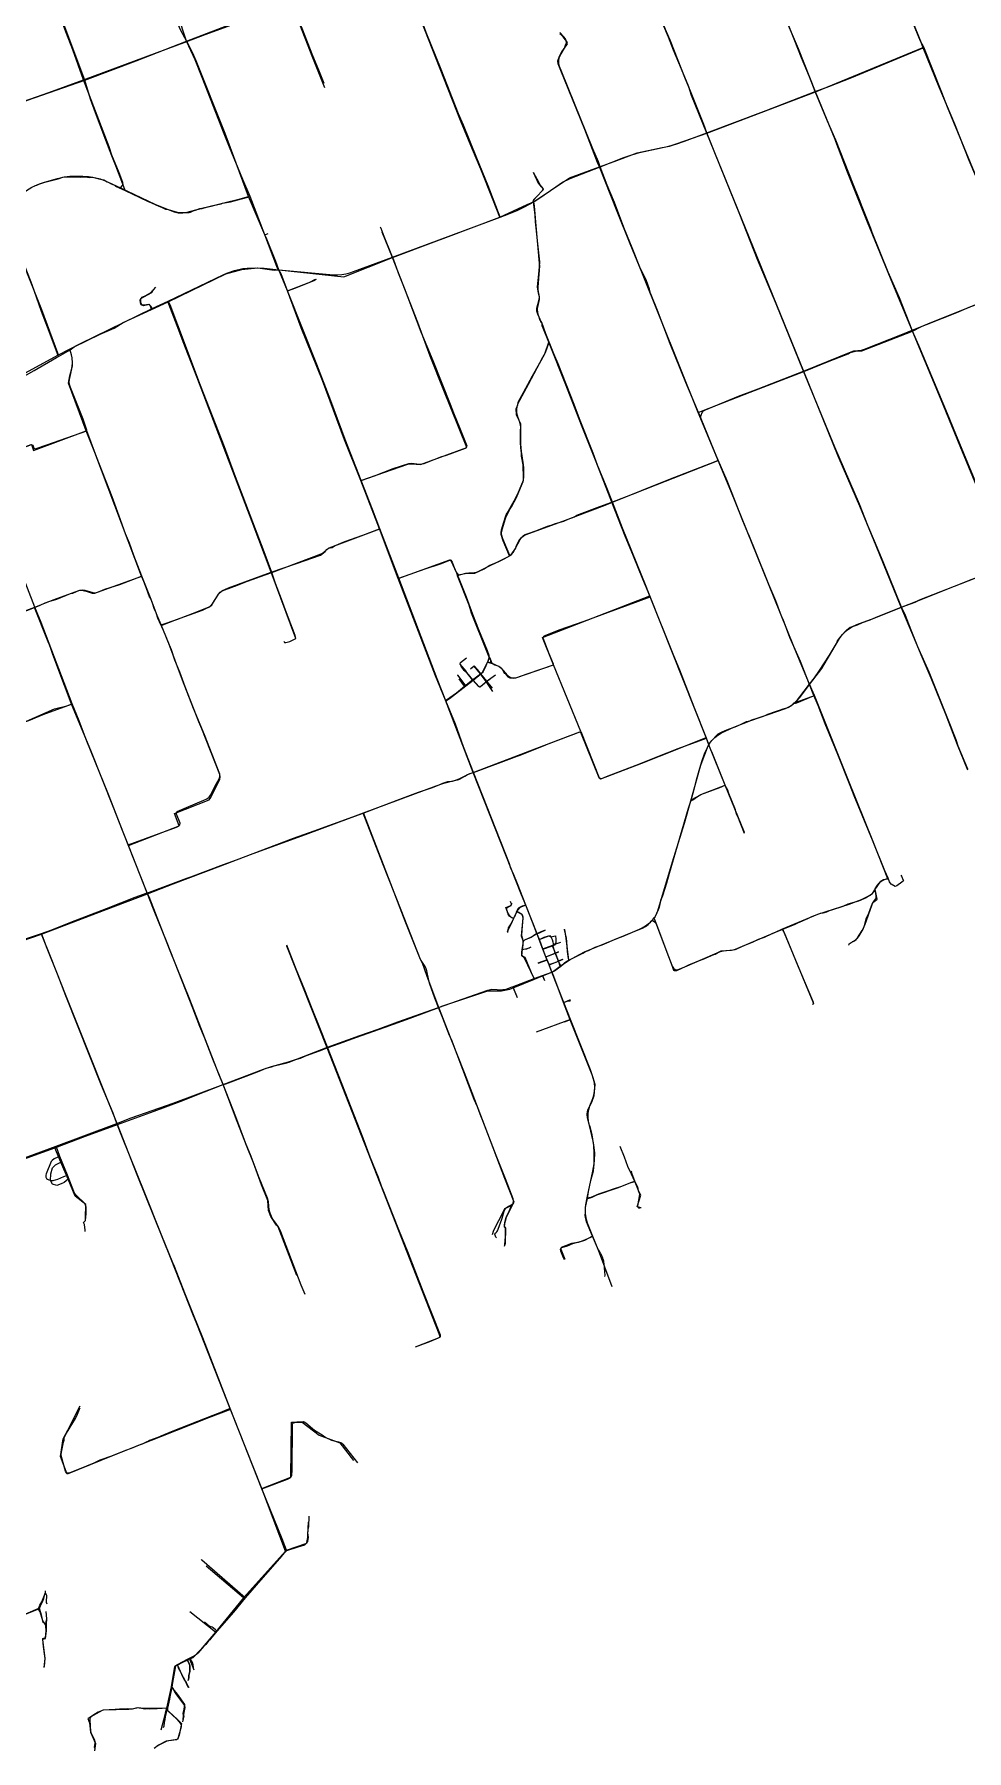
# Model space of a CAD drawing. Extents: x 705356 to 744726, y 4888607 to 4948520.
# Drawn here: x 720444 to 731577, y 4893206 to 4913692 of the extents above; entities that cross this region are included whole.
import ezdxf

# ---------------------------------------------------------------- set-up
doc = ezdxf.new("R2010")
doc.units = 0
doc.layers.add('Archive County', color=7, linetype='Continuous')
doc.layers.add('County Data', color=7, linetype='Continuous')

msp = doc.modelspace()

# ---------------------------------------------------------------- linework, layer by layer
at = {"layer": 'Archive County'}
for p, q in [((721045, 4913145), (720383, 4914915)), ((722261, 4913611), (723487, 4914079)), ((722343, 4898398), (722078, 4899071)), ((722343, 4898398), (722078, 4899071)), ((722273, 4894288), (722295, 4894300))]:
    msp.add_line(p, q, dxfattribs=at)
for points in [[(722261, 4913611), (722051, 4914255), (721839, 4914800), (721613, 4915394), (721214, 4916430)], [(731065, 4913539), (731026, 4913612), (730785, 4914208), (730346, 4915260), (730116, 4915823), (729901, 4916360), (729837, 4916517)], [(729774, 4913007), (729568, 4913517), (729285, 4914182), (729073, 4914716), (728913, 4915086), (728695, 4915594), (728534, 4916007)], [(726004, 4911511), (725914, 4911733), (725774, 4912082), (725676, 4912317), (725532, 4912664), (725237, 4913411), (724887, 4914306), (724822, 4914477), (724776, 4914575)], [(723911, 4913054), (723770, 4913410), (723613, 4913809), (723487, 4914079)], [(728473, 4912514), (728293, 4912963), (728258, 4913065), (728170, 4913277), (728077, 4913504), (728015, 4913657), (727895, 4913948), (727874, 4914001), (727865, 4914027)], [(721045, 4913145), (721661, 4913375), (722261, 4913611)], [(723021, 4911757), (722935, 4911960), (722776, 4912345), (722711, 4912504), (722548, 4912922), (722449, 4913176), (722366, 4913389), (722261, 4913610)], [(727193, 4912110), (727170, 4912162), (727017, 4912558), (726869, 4912920), (726730, 4913260), (726700, 4913338), (726696, 4913375), (726714, 4913430), (726744, 4913484), (726781, 4913537), (726808, 4913571), (726809, 4913581), (726801, 4913606), (726783, 4913632), (726757, 4913661), (726738, 4913682), (726720, 4913698)], [(729774, 4913007), (731065, 4913539)], [(732095, 4911012), (731348, 4912821), (731279, 4912996), (731065, 4913539)], [(719692, 4912636), (720364, 4912907), (721045, 4913145)], [(721529, 4911830), (721500, 4911905), (721416, 4912124), (721371, 4912242), (721299, 4912429), (721174, 4912757), (721115, 4912919), (721045, 4913145)], [(728473, 4912514), (729774, 4913007)], [(730930, 4910151), (730668, 4910781), (730393, 4911449), (730153, 4912045), (730014, 4912413), (730008, 4912436), (729774, 4913007)], [(727193, 4912110), (727366, 4912175), (727642, 4912278), (727943, 4912341), (728030, 4912357), (728473, 4912514)], [(729631, 4909667), (728473, 4912514)], [(726403, 4911691), (726836, 4911980), (727193, 4912110)], [(728371, 4909180), (727699, 4910855), (727560, 4911190), (727413, 4911559), (727327, 4911767), (727193, 4912110)], [(720442, 4911882), (720472, 4911892), (720507, 4911908), (720544, 4911919), (720571, 4911929), (720633, 4911945), (720727, 4911969), (720784, 4911987), (720835, 4911990), (720999, 4911989), (721049, 4911993), (721104, 4911984), (721140, 4911986), (721201, 4911973), (721215, 4911967), (721272, 4911955), (721314, 4911931), (721326, 4911928), (721355, 4911913), (721402, 4911891), (721413, 4911878), (721529, 4911830)], [(726403, 4911691), (726402, 4911698), (726408, 4911722), (726443, 4911755), (726514, 4911830), (726520, 4911841), (726520, 4911853), (726503, 4911866), (726480, 4911896), (726469, 4911904), (726405, 4912044)], [(721529, 4911830), (721796, 4911699), (721842, 4911682), (721929, 4911641), (721962, 4911631), (722009, 4911604), (722042, 4911600), (722113, 4911575), (722161, 4911561), (722190, 4911563), (722216, 4911561), (722291, 4911566), (722308, 4911568), (722341, 4911586), (722367, 4911592), (722422, 4911612), (722447, 4911612), (722498, 4911629), (722554, 4911640), (722598, 4911655), (722673, 4911668), (722690, 4911676), (722785, 4911694), (723021, 4911757)], [(723196, 4911298), (723021, 4911757)], [(720732, 4909846), (720600, 4910197), (720530, 4910385), (720416, 4910701), (720240, 4911162), (720135, 4911442), (720063, 4911631)], [(724721, 4911028), (725218, 4911217), (725359, 4911266), (726004, 4911511)], [(726004, 4911511), (726330, 4911660), (726403, 4911691)], [(726588, 4910017), (726522, 4910185), (726509, 4910214), (726507, 4910239), (726498, 4910254), (726488, 4910277), (726481, 4910288), (726474, 4910315), (726460, 4910342), (726445, 4910387), (726444, 4910423), (726472, 4910529), (726476, 4910558), (726470, 4910586), (726464, 4910602), (726459, 4910626), (726453, 4910677), (726474, 4910871), (726479, 4910975), (726463, 4911118), (726455, 4911192), (726450, 4911271), (726428, 4911456), (726423, 4911537), (726403, 4911691)], [(723196, 4911298), (723235, 4911313)], [(723362, 4910880), (723344, 4910909), (723295, 4911036), (723196, 4911298)], [(724721, 4911028), (724596, 4911331)], [(722040, 4910499), (722731, 4910832), (722922, 4910886), (723109, 4910905), (723114, 4910905), (723307, 4910878), (723362, 4910880)], [(723362, 4910880), (724140, 4910798), (724721, 4911028)], [(723468, 4910630), (723390, 4910833), (723362, 4910880)], [(724344, 4908367), (724903, 4908560), (724946, 4908565), (725055, 4908559), (725608, 4908759), (725326, 4909462), (725171, 4909852), (725022, 4910252), (724721, 4911028)], [(721843, 4910409), (721833, 4910437), (721820, 4910466), (721746, 4910451), (721719, 4910462), (721712, 4910487), (721709, 4910520), (721715, 4910538), (721846, 4910609), (721868, 4910643), (721896, 4910675)], [(723468, 4910630), (723787, 4910753), (723814, 4910769)], [(730930, 4910151), (731038, 4910204), (731141, 4910247), (731550, 4910412), (731802, 4910515), (732048, 4910616), (732233, 4910697)], [(721843, 4910409), (722040, 4910499)], [(723270, 4907272), (723047, 4907872), (722384, 4909604), (722223, 4910022), (722149, 4910211), (722050, 4910472), (722040, 4910499)], [(724344, 4908367), (724148, 4908851), (723883, 4909561), (723632, 4910189), (723468, 4910630)], [(720873, 4909928), (720919, 4909964), (721231, 4910114), (721398, 4910186), (721505, 4910252), (721843, 4910409)], [(729631, 4909667), (729936, 4909793), (730163, 4909879), (730187, 4909895), (730249, 4909909), (730326, 4909913), (730930, 4910151)], [(732085, 4907360), (731885, 4907847), (731679, 4908342), (731501, 4908776), (731300, 4909260), (731081, 4909788), (730930, 4910151)], [(720732, 4909846), (720873, 4909928)], [(721063, 4908958), (720852, 4909527), (720866, 4909615), (720892, 4909703), (720899, 4909767), (720897, 4909832), (720873, 4909928)], [(726116, 4907467), (726041, 4907647), (726017, 4907721), (726018, 4907748), (726023, 4907776), (726046, 4907856), (726079, 4907956), (726092, 4907975), (726175, 4908126), (726226, 4908227), (726284, 4908369), (726287, 4908399), (726282, 4908555), (726262, 4908657), (726261, 4908703), (726256, 4908717), (726249, 4908816), (726248, 4908842), (726251, 4908922), (726255, 4909041), (726235, 4909084), (726224, 4909099), (726201, 4909152), (726198, 4909223), (726217, 4909270), (726221, 4909302), (726245, 4909347), (726287, 4909419), (726394, 4909617), (726477, 4909763), (726538, 4909878), (726588, 4910017)], [(727341, 4908109), (727302, 4908210), (727145, 4908609), (726978, 4909028), (726790, 4909508), (726588, 4910017)], [(719570, 4909140), (719608, 4909158), (719720, 4909225), (719979, 4909406), (720120, 4909497), (720441, 4909678), (720707, 4909833), (720732, 4909846)], [(728371, 4909180), (728432, 4909204), (728992, 4909420), (729631, 4909667)], [(730796, 4906853), (730497, 4907588), (730300, 4908061), (730210, 4908272), (730044, 4908659), (729631, 4909667)], [(728609, 4908605), (728371, 4909180)], [(719784, 4908574), (719972, 4908631), (720410, 4908797), (720434, 4908725), (721063, 4908958)], [(721722, 4907224), (721165, 4908699), (721063, 4908958)], [(727341, 4908109), (727586, 4908203), (727870, 4908315), (728609, 4908605)], [(729700, 4905935), (729649, 4906060), (729512, 4906387), (729278, 4906967), (729014, 4907614), (728761, 4908243), (728609, 4908605)], [(724564, 4907788), (724344, 4908367)], [(726116, 4907467), (726134, 4907477), (726192, 4907560), (726197, 4907578), (726218, 4907623), (726241, 4907666), (726272, 4907699), (726285, 4907710), (726307, 4907722), (726330, 4907732), (726445, 4907769), (726570, 4907822), (726614, 4907834), (726667, 4907852), (726765, 4907883), (726817, 4907907), (726894, 4907935), (726924, 4907951), (727198, 4908056), (727341, 4908109)], [(727792, 4906990), (727711, 4907188), (727599, 4907464), (727501, 4907703), (727341, 4908109)], [(723270, 4907272), (723575, 4907377), (723860, 4907475), (723916, 4907518), (723936, 4907542), (723955, 4907558), (723978, 4907563), (723999, 4907569), (724029, 4907587), (724153, 4907639), (724365, 4907714), (724564, 4907788)], [(724790, 4907198), (724564, 4907788)], [(724790, 4907198), (725404, 4907418), (725415, 4907418), (725419, 4907413), (725485, 4907263), (725499, 4907229)], [(725499, 4907229), (725527, 4907245), (725538, 4907244), (725597, 4907259), (725665, 4907259), (725705, 4907261), (725815, 4907312), (725877, 4907351), (725992, 4907400), (726062, 4907436), (726116, 4907467)], [(720444, 4906851), (720514, 4906879), (720573, 4906907), (720618, 4906923), (720711, 4906952), (720877, 4907017), (720902, 4907023), (720975, 4907055), (721009, 4907057), (721064, 4907046), (721135, 4907023), (721165, 4907022), (721230, 4907045), (721287, 4907068), (721464, 4907126), (721722, 4907224)], [(721959, 4906638), (721920, 4906724), (721898, 4906787), (721876, 4906837), (721856, 4906901), (721835, 4906954), (721825, 4906967), (721785, 4907077), (721770, 4907109), (721752, 4907162), (721722, 4907224)], [(721959, 4906638), (722142, 4906709), (722450, 4906821), (722490, 4906838), (722528, 4906853), (722562, 4906880), (722576, 4906901), (722594, 4906933), (722626, 4906982), (722640, 4907011), (722656, 4907026), (722690, 4907055), (722762, 4907087), (723270, 4907272)], [(723424, 4906451), (723431, 4906434), (723449, 4906434), (723493, 4906446), (723567, 4906479), (723270, 4907272)], [(725353, 4905744), (725236, 4906035), (724790, 4907198)], [(725877, 4906260), (725859, 4906298), (725666, 4906783), (725636, 4906879), (725499, 4907229)], [(730796, 4906853), (730962, 4906914), (731015, 4906941), (732085, 4907360)], [(726645, 4906166), (726514, 4906492), (727792, 4906990)], [(728468, 4905300), (727792, 4906990)], [(719147, 4906365), (719611, 4906543), (719684, 4906569), (719743, 4906596), (719790, 4906614), (719878, 4906633), (719940, 4906659), (720003, 4906679), (720444, 4906851)], [(720887, 4905698), (720805, 4905918), (720666, 4906291), (720640, 4906362), (720624, 4906406), (720607, 4906442), (720444, 4906851)], [(729700, 4905935), (729759, 4906013), (729821, 4906099), (729940, 4906282), (730022, 4906421), (730035, 4906454), (730057, 4906483), (730097, 4906534), (730146, 4906583), (730187, 4906617), (730213, 4906626), (730272, 4906645), (730333, 4906673), (730424, 4906703), (730498, 4906736), (730796, 4906853)], [(731592, 4904908), (731468, 4905213), (731332, 4905565), (731152, 4906008), (731047, 4906259), (730923, 4906552), (730796, 4906853)], [(721570, 4904010), (722173, 4904244), (722118, 4904393), (722530, 4904555), (722544, 4904571), (722658, 4904798), (722664, 4904830), (722660, 4904856), (722445, 4905401), (722410, 4905488), (722245, 4905902), (722181, 4906081), (722120, 4906224), (722080, 4906345), (722037, 4906449), (722028, 4906482), (721985, 4906575), (721965, 4906619), (721959, 4906638)], [(725605, 4906079), (725594, 4906082), (725578, 4906099), (725539, 4906152), (725528, 4906175), (725532, 4906194), (725605, 4906252)], [(725770, 4906060), (725798, 4906084), (725855, 4906198)], [(725877, 4906260), (725855, 4906198)], [(725855, 4906198), (725911, 4906184), (725924, 4906178), (725941, 4906168), (725968, 4906159), (725989, 4906150), (726026, 4906122), (726056, 4906069), (726066, 4906064), (726098, 4906025), (726121, 4906012), (726161, 4906007), (726206, 4906017), (726645, 4906166)], [(725911, 4906184), (725887, 4906246), (725877, 4906260)], [(725582, 4905910), (725517, 4905998)], [(725582, 4905910), (725678, 4905988)], [(725678, 4905988), (725605, 4906079)], [(725770, 4906060), (725697, 4906151), (725653, 4906116)], [(725678, 4905988), (725770, 4906060)], [(725756, 4905904), (725746, 4905906), (725678, 4905988)], [(725756, 4905904), (725770, 4905906), (725819, 4905946), (725841, 4905966)], [(725841, 4905966), (725770, 4906060)], [(725841, 4905966), (725949, 4906047)], [(725920, 4905850), (725841, 4905966)], [(726969, 4905369), (726645, 4906166)], [(725353, 4905744), (725367, 4905750), (725486, 4905834), (725582, 4905910)], [(729527, 4905715), (729557, 4905749), (729586, 4905786), (729636, 4905852), (729700, 4905935)], [(729527, 4905715), (729598, 4905739), (729759, 4905801)], [(729759, 4905801), (729700, 4905935)], [(730635, 4903613), (730455, 4904067), (730158, 4904807), (729759, 4905801)], [(719616, 4905223), (719701, 4905247), (719861, 4905313), (719919, 4905330), (720051, 4905383), (720239, 4905458), (720379, 4905504), (720550, 4905574), (720887, 4905698)], [(721570, 4904010), (721497, 4904189), (721388, 4904462), (721120, 4905143), (720887, 4905698)], [(725686, 4904882), (725353, 4905744)], [(728499, 4905211), (728518, 4905247), (728608, 4905343), (728658, 4905365), (728714, 4905390), (728831, 4905433), (728901, 4905468), (728949, 4905490), (728989, 4905499), (729010, 4905510), (729089, 4905534), (729146, 4905555), (729170, 4905561), (729204, 4905577), (729296, 4905610), (729344, 4905626), (729387, 4905641), (729444, 4905659), (729481, 4905679), (729489, 4905687), (729527, 4905715)], [(725686, 4904882), (726445, 4905171), (726969, 4905369)], [(726969, 4905369), (727190, 4904817), (727207, 4904807), (727699, 4904994), (728101, 4905151), (728468, 4905300)], [(728288, 4904551), (728325, 4904683), (728351, 4904792), (728383, 4904904), (728415, 4905014), (728449, 4905116), (728485, 4905187), (728499, 4905211)], [(728499, 4905211), (728468, 4905300)], [(728693, 4904731), (728499, 4905211)], [(724370, 4904398), (724525, 4904457), (724778, 4904552), (725032, 4904648), (725197, 4904702), (725285, 4904738), (725323, 4904756), (725381, 4904773), (725395, 4904775), (725436, 4904777), (725463, 4904785), (725514, 4904799), (725528, 4904805), (725555, 4904821), (725585, 4904836), (725615, 4904858), (725686, 4904882)], [(726312, 4903297), (726263, 4903420), (726014, 4904045), (725686, 4904882)], [(727843, 4903147), (727856, 4903160), (727898, 4903246), (727904, 4903265), (727909, 4903276), (727915, 4903295), (727919, 4903310), (727921, 4903327), (727926, 4903352), (727927, 4903361), (727932, 4903368), (727935, 4903375), (727949, 4903413), (727997, 4903565), (728028, 4903678), (728256, 4904454), (728288, 4904551)], [(728288, 4904551), (728331, 4904578), (728361, 4904594), (728403, 4904618), (728693, 4904731)], [(728923, 4904164), (728693, 4904731)], [(721794, 4903435), (722102, 4903553), (722671, 4903766), (723026, 4903902), (723681, 4904141), (724195, 4904332), (724370, 4904398)], [(725273, 4902077), (725136, 4902447), (725079, 4902604), (725054, 4902650), (724825, 4903238), (724607, 4903792), (724370, 4904398)], [(721794, 4903435), (721570, 4904010)], [(730481, 4903483), (730552, 4903584), (730584, 4903604), (730635, 4903613)], [(720530, 4902952), (721185, 4903203), (721794, 4903435)], [(722699, 4901156), (722577, 4901458), (722476, 4901718), (722422, 4901850), (722338, 4902069), (722257, 4902272), (722161, 4902516), (722029, 4902847), (721868, 4903250), (721794, 4903435)], [(726164, 4903138), (726135, 4903153), (726116, 4903166), (726103, 4903192), (726100, 4903205), (726093, 4903218), (726085, 4903237), (726076, 4903271), (726115, 4903286), (726136, 4903295), (726140, 4903313), (726135, 4903329), (726131, 4903342)], [(729381, 4903011), (729522, 4903068), (729563, 4903086), (729681, 4903138), (729727, 4903163), (729792, 4903186), (729831, 4903202), (729864, 4903206), (729907, 4903217), (729941, 4903235), (729969, 4903243), (730102, 4903286), (730163, 4903312), (730288, 4903350), (730309, 4903356), (730369, 4903384), (730452, 4903436), (730481, 4903483)], [(730170, 4902821), (730173, 4902836), (730197, 4902851), (730229, 4902868), (730257, 4902890), (730275, 4902906), (730292, 4902931), (730340, 4903012), (730356, 4903056), (730370, 4903103), (730378, 4903135), (730408, 4903203), (730441, 4903292), (730456, 4903330), (730504, 4903366), (730507, 4903371), (730487, 4903469), (730481, 4903483)], [(726164, 4903138), (726140, 4903089), (726104, 4903026), (726093, 4902973)], [(726202, 4903221), (726192, 4903196), (726185, 4903179), (726175, 4903160), (726164, 4903138)], [(726312, 4903297), (726271, 4903287), (726246, 4903275), (726229, 4903266), (726221, 4903260), (726212, 4903246), (726202, 4903221)], [(726282, 4902872), (726261, 4902927), (726280, 4903146), (726280, 4903158), (726278, 4903168), (726274, 4903179), (726271, 4903186), (726266, 4903191), (726258, 4903196), (726252, 4903198), (726243, 4903203), (726232, 4903209), (726202, 4903221)], [(726446, 4902958), (726392, 4903094), (726312, 4903297)], [(726828, 4902642), (726992, 4902725), (727024, 4902743), (727063, 4902757), (727142, 4902795), (727224, 4902824), (727399, 4902901), (727477, 4902929), (727672, 4903013), (727696, 4903022), (727732, 4903043), (727803, 4903095), (727810, 4903107), (727824, 4903118), (727843, 4903147)], [(727843, 4903147), (727865, 4903089), (728015, 4902684), (728055, 4902583), (728078, 4902521), (728084, 4902517), (728104, 4902517), (728117, 4902519), (728228, 4902568), (728269, 4902588), (728301, 4902601), (728374, 4902632), (728429, 4902652), (728558, 4902708), (728575, 4902715), (728615, 4902738), (728646, 4902751), (728701, 4902755), (728768, 4902759), (728812, 4902770), (728823, 4902771), (728901, 4902810), (729029, 4902860), (729092, 4902892), (729164, 4902915), (729253, 4902959), (729381, 4903011)], [(719239, 4902480), (719968, 4902761), (720298, 4902873), (720530, 4902952)], [(721436, 4900681), (721264, 4901107), (721120, 4901474), (720815, 4902230), (720643, 4902664), (720530, 4902952)], [(726446, 4902958), (726403, 4902930), (726378, 4902911), (726312, 4902887), (726298, 4902880), (726289, 4902875), (726282, 4902872)], [(726446, 4902958), (726480, 4902974), (726549, 4903002)], [(726475, 4902890), (726446, 4902958)], [(726475, 4902890), (726530, 4902915), (726572, 4902929), (726603, 4902936), (726613, 4902922), (726628, 4902889), (726636, 4902862), (726639, 4902835), (726635, 4902820)], [(726516, 4902776), (726475, 4902890)], [(726828, 4902642), (726795, 4902903), (726780, 4903006)], [(729753, 4902119), (729745, 4902139), (729381, 4903011)], [(723941, 4901594), (723460, 4902808)], [(726415, 4902414), (726393, 4902467), (726380, 4902489), (726304, 4902672), (726267, 4902695), (726275, 4902772)], [(726275, 4902772), (726280, 4902823), (726282, 4902872)], [(726275, 4902772), (726326, 4902778), (726375, 4902799)], [(726516, 4902776), (726635, 4902820)], [(726553, 4902680), (726516, 4902776)], [(726553, 4902680), (726665, 4902727)], [(726635, 4902820), (726672, 4902835), (726730, 4902857)], [(726665, 4902727), (726635, 4902820)], [(726665, 4902727), (726708, 4902743)], [(726705, 4902631), (726672, 4902709), (726665, 4902727)], [(726566, 4902643), (726458, 4902602)], [(726514, 4902455), (726625, 4902499)], [(726566, 4902643), (726553, 4902680)], [(726591, 4902587), (726566, 4902643)], [(726591, 4902587), (726705, 4902631)], [(726625, 4902499), (726591, 4902587)], [(726625, 4902499), (726655, 4902514), (726688, 4902540), (726729, 4902571)], [(726765, 4902137), (726625, 4902499)], [(726705, 4902631), (726757, 4902654)], [(726729, 4902571), (726705, 4902631)], [(726729, 4902571), (726757, 4902593), (726775, 4902608), (726804, 4902628), (726828, 4902642)], [(725273, 4902077), (725309, 4902092), (725858, 4902275), (725961, 4902277), (726021, 4902276), (726122, 4902295), (726162, 4902311)], [(726161, 4902311), (726415, 4902414)], [(726161, 4902311), (726208, 4902197)], [(726415, 4902414), (726514, 4902455)], [(726514, 4902455), (726536, 4902397)], [(723941, 4901594), (724089, 4901648), (724281, 4901718), (724632, 4901843), (724930, 4901949), (725273, 4902077)], [(726143, 4899714), (726160, 4899733), (726172, 4899754), (726062, 4900035), (725796, 4900734), (725579, 4901297), (725423, 4901697), (725273, 4902077)], [(726765, 4902137), (726847, 4902172)], [(726845, 4901935), (726765, 4902137)], [(726845, 4901935), (726437, 4901782)], [(727048, 4899797), (727061, 4899879), (727090, 4900010), (727120, 4900127), (727128, 4900212), (727131, 4900335), (727124, 4900430), (727104, 4900558), (727078, 4900665), (727069, 4900682), (727051, 4900758), (727047, 4900804), (727054, 4900857), (727077, 4900903), (727101, 4900946), (727131, 4901028), (727140, 4901158), (727114, 4901250), (727085, 4901333), (726845, 4901935)], [(722699, 4901156), (722731, 4901166), (722973, 4901258), (723128, 4901316), (723212, 4901352), (723275, 4901367), (723308, 4901380), (723443, 4901414), (723487, 4901426), (723565, 4901457), (723621, 4901473), (723695, 4901502), (723850, 4901561), (723941, 4901594)], [(724995, 4898028), (725290, 4898143), (725278, 4898183), (725004, 4898880), (724687, 4899687), (724279, 4900730), (723941, 4901594)], [(721436, 4900681), (721874, 4900840), (722184, 4900956), (722474, 4901068), (722699, 4901156)], [(723061, 4900223), (722979, 4900431), (722867, 4900717), (722699, 4901156)], [(720687, 4900402), (721054, 4900540), (721436, 4900681)], [(722078, 4899071), (721671, 4900078), (721436, 4900681)], [(720142, 4900205), (720209, 4900228), (720358, 4900283), (720687, 4900402)], [(720849, 4900026), (720800, 4899987), (720765, 4899970), (720712, 4899952), (720661, 4899967), (720635, 4900010), (720640, 4900092), (720660, 4900163), (720697, 4900197), (720760, 4900232)], [(720760, 4900232), (720687, 4900402)], [(720849, 4900026), (720760, 4900232)], [(727614, 4900000), (727576, 4900086), (727533, 4900180), (727490, 4900289), (727441, 4900419)], [(721052, 4899402), (721051, 4899420), (721041, 4899486), (721032, 4899510), (721055, 4899536), (721053, 4899562), (721058, 4899727), (720933, 4899825), (720849, 4900026)], [(723577, 4898877), (723357, 4899457), (723336, 4899479), (723267, 4899583), (723242, 4899654), (723232, 4899772), (723157, 4899960), (723061, 4900223)], [(723577, 4898877), (723357, 4899457), (723336, 4899479), (723267, 4899583), (723242, 4899654), (723232, 4899772), (723157, 4899960), (723061, 4900223)], [(727048, 4899797), (727081, 4899805), (727106, 4899813), (727160, 4899839), (727406, 4899925), (727439, 4899937), (727557, 4899982), (727614, 4900000)], [(727691, 4899685), (727673, 4899690), (727642, 4899697), (727685, 4899835), (727676, 4899860), (727666, 4899877), (727658, 4899891), (727651, 4899913), (727641, 4899934), (727634, 4899953), (727627, 4899970), (727614, 4900000)], [(725916, 4899367), (725930, 4899417), (726050, 4899650), (726063, 4899677), (726089, 4899690), (726099, 4899695), (726143, 4899714)], [(726058, 4899228), (726070, 4899265), (726074, 4899441), (726057, 4899454), (726062, 4899494), (726063, 4899512), (726079, 4899575), (726110, 4899632), (726143, 4899714)], [(727111, 4899349), (727037, 4899519), (727021, 4899593), (727026, 4899631), (727025, 4899695), (727048, 4899797)], [(727111, 4899349), (727013, 4899294), (726936, 4899272), (726860, 4899258), (726736, 4899213), (726732, 4899191), (726778, 4899072)], [(727179, 4899181), (727111, 4899349)], [(727343, 4898744), (727179, 4899181)], [(722787, 4897277), (722384, 4898300), (722343, 4898398)], [(720834, 4896507), (720757, 4896718), (720787, 4896928), (720845, 4897030), (720992, 4897321)], [(722787, 4897277), (722523, 4897178), (721951, 4896951), (721618, 4896819), (721237, 4896668), (720834, 4896507)], [(722787, 4897277), (722523, 4897178), (721951, 4896951), (721618, 4896819), (721237, 4896668), (720834, 4896507)], [(723160, 4896334), (722787, 4897277)], [(723160, 4896334), (723507, 4896472), (723514, 4897128), (723641, 4897127), (723845, 4896972), (724090, 4896882), (724255, 4896668)], [(723445, 4895588), (723160, 4896334)], [(723696, 4895687), (723697, 4895693), (723701, 4895712), (723708, 4895751), (723709, 4895761), (723710, 4895781), (723716, 4895935)], [(723445, 4895588), (722941, 4895029)], [(723445, 4895588), (723461, 4895596), (723593, 4895638), (723672, 4895665), (723686, 4895674), (723696, 4895687)], [(722941, 4895029), (722495, 4895410)], [(719447, 4894478), (720506, 4894904)], [(720506, 4894904), (720520, 4894948), (720541, 4894984), (720557, 4895021), (720565, 4895058), (720577, 4895088), (720583, 4895080), (720589, 4895061), (720586, 4894978), (720593, 4894958)], [(720590, 4894721), (720551, 4894738), (720533, 4894806), (720520, 4894851), (720506, 4894904)], [(722941, 4895029), (722606, 4894622)], [(720560, 4894198), (720572, 4894306), (720568, 4894336), (720555, 4894449), (720544, 4894539), (720578, 4894546), (720588, 4894636), (720590, 4894721)], [(720590, 4894721), (720592, 4894779), (720584, 4894867)], [(722606, 4894622), (722302, 4894862)], [(722606, 4894622), (722428, 4894411), (722335, 4894314), (722295, 4894300)], [(722273, 4894288), (722205, 4894254), (722153, 4894225)], [(722281, 4894043), (722287, 4894074), (722287, 4894103), (722299, 4894151), (722301, 4894217), (722298, 4894236), (722273, 4894288)], [(722295, 4894300), (722320, 4894242), (722348, 4894172)], [(722153, 4894225), (722119, 4894210), (722079, 4893970)], [(722153, 4894225), (722216, 4894085), (722238, 4894049), (722258, 4894018), (722281, 4893969)], [(722079, 4893970), (722024, 4893713)], [(722079, 4893970), (722148, 4893879), (722238, 4893758), (722228, 4893702), (722219, 4893649), (722222, 4893630), (722216, 4893570)], [(722024, 4893713), (721757, 4893708), (721717, 4893715), (721688, 4893716), (721613, 4893701), (721572, 4893698), (721270, 4893690), (721252, 4893686), (721082, 4893592), (721104, 4893537), (721114, 4893426), (721173, 4893293), (721161, 4893206)], [(722024, 4893713), (722034, 4893687), (722052, 4893668), (722148, 4893583), (722202, 4893532), (722172, 4893393), (722152, 4893340), (722017, 4893321), (721925, 4893271), (721874, 4893231)], [(722024, 4893713), (722005, 4893654), (721987, 4893572), (721953, 4893450)]]:
    msp.add_lwpolyline(points, dxfattribs=at)
at = {"layer": 'County Data'}
for p, q in [((726969, 4905369), (726645, 4906166)), ((726157, 4902324), (726208, 4902197)), ((726512, 4902459), (726536, 4902397))]:
    msp.add_line(p, q, dxfattribs=at)
for points in [[(722264, 4913605), (722191, 4913744), (722149, 4913836), (722114, 4913936), (722099, 4913990), (722075, 4914103), (722035, 4914271), (722001, 4914378), (721945, 4914532), (721831, 4914830), (721517, 4915633), (721215, 4916431)], [(731059, 4913531), (731031, 4913606), (730855, 4914039), (730782, 4914232), (730582, 4914716), (730500, 4914900), (729859, 4916467), (729832, 4916526)], [(729769, 4913009), (729701, 4913183), (729605, 4913413), (729518, 4913636), (729420, 4913872), (729387, 4913939), (728877, 4915191), (728817, 4915330), (728622, 4915813), (728536, 4916017)], [(721032, 4913147), (720902, 4913506), (720820, 4913723), (720470, 4914674), (720425, 4914824), (720387, 4914911)], [(726007, 4911511), (725863, 4911882), (725726, 4912213), (725568, 4912606), (725507, 4912745), (725301, 4913274), (725121, 4913713), (725074, 4913847), (725021, 4913981), (724860, 4914371), (724782, 4914572)], [(722264, 4913605), (722483, 4913689), (722889, 4913839), (723472, 4914065), (723489, 4914071)], [(723903, 4913107), (723843, 4913263), (723771, 4913436), (723642, 4913762), (723509, 4914077)], [(728476, 4912518), (728439, 4912616), (728280, 4913014), (728220, 4913155), (728035, 4913622), (727981, 4913749), (727939, 4913858), (727866, 4914036)], [(721032, 4913147), (722264, 4913605)], [(723003, 4911758), (722786, 4912337), (722722, 4912509), (722377, 4913376), (722331, 4913476), (722264, 4913605)], [(727200, 4912111), (727179, 4912170), (727114, 4912325), (726741, 4913242), (726717, 4913310), (726709, 4913344), (726708, 4913383), (726715, 4913422), (726733, 4913460), (726773, 4913528), (726788, 4913561), (726798, 4913591), (726796, 4913616), (726786, 4913637), (726766, 4913663), (726721, 4913713)], [(729769, 4913009), (729933, 4913070), (730204, 4913176), (731059, 4913531)], [(732102, 4911010), (732064, 4911094), (731901, 4911492), (731609, 4912187), (731435, 4912620), (731249, 4913063), (731059, 4913531)], [(719682, 4912667), (720243, 4912867), (720616, 4912997), (721032, 4913147)], [(721471, 4911860), (721496, 4911887), (721504, 4911900), (721500, 4911923), (721457, 4912039), (721371, 4912250), (721336, 4912348), (721032, 4913147)], [(728476, 4912518), (729183, 4912784), (729769, 4913009)], [(730928, 4910162), (730775, 4910547), (730640, 4910854), (730450, 4911325), (730433, 4911375), (730329, 4911634), (730298, 4911718), (730221, 4911903), (730013, 4912430), (729916, 4912656), (729769, 4913009)], [(727200, 4912111), (727485, 4912221), (727577, 4912253), (727670, 4912280), (728019, 4912359), (728116, 4912386), (728208, 4912417), (728476, 4912518)], [(729629, 4909671), (729302, 4910476), (729081, 4911003), (728868, 4911542), (728569, 4912277), (728476, 4912518)], [(726407, 4911694), (726469, 4911733), (726670, 4911873), (726752, 4911926), (726841, 4911971), (727200, 4912111)], [(728406, 4909104), (728223, 4909535), (728036, 4909997), (727886, 4910395), (727802, 4910603), (727788, 4910651), (727753, 4910749), (727734, 4910793), (727681, 4910895), (727584, 4911142), (727491, 4911366), (727372, 4911684), (727285, 4911891), (727200, 4912111)], [(720066, 4911635), (720349, 4911828), (720415, 4911868), (720487, 4911899), (720564, 4911926), (720722, 4911973), (720799, 4911991), (720868, 4911998), (721023, 4911999), (721091, 4911997), (721144, 4911989), (721231, 4911966), (721291, 4911944), (721371, 4911909), (721471, 4911860)], [(726407, 4911694), (726405, 4911706), (726409, 4911718), (726443, 4911755), (726514, 4911829), (726523, 4911839), (726520, 4911853), (726503, 4911872), (726485, 4911897), (726471, 4911918), (726405, 4912044)], [(721471, 4911860), (721884, 4911665), (722042, 4911603), (722151, 4911571), (722188, 4911566), (722226, 4911565), (722263, 4911569), (722298, 4911576), (722478, 4911626), (722903, 4911730), (723003, 4911758)], [(723198, 4911299), (723003, 4911758)], [(720734, 4909866), (720723, 4909886), (720533, 4910404), (720362, 4910835), (720246, 4911164), (720116, 4911512), (720066, 4911635)], [(724720, 4911032), (726007, 4911511)], [(726007, 4911511), (726111, 4911550), (726211, 4911591), (726298, 4911633), (726407, 4911694)], [(726591, 4910019), (726553, 4910117), (726505, 4910251), (726497, 4910265), (726484, 4910289), (726464, 4910336), (726457, 4910362), (726454, 4910418), (726478, 4910526), (726478, 4910553), (726461, 4910643), (726460, 4910673), (726479, 4910928), (726478, 4910960), (726435, 4911407), (726415, 4911642), (726407, 4911694)], [(723198, 4911299), (723235, 4911313)], [(723363, 4910883), (723328, 4910982), (723220, 4911247), (723198, 4911299)], [(724720, 4911032), (724706, 4911072), (724622, 4911280), (724587, 4911376), (724579, 4911389)], [(722043, 4910509), (722698, 4910823), (722742, 4910842), (722836, 4910874), (722935, 4910896), (722985, 4910903), (723086, 4910907), (723187, 4910901), (723363, 4910883)], [(723363, 4910883), (724015, 4910823), (724064, 4910822), (724114, 4910826), (724163, 4910834), (724210, 4910846), (724256, 4910861), (724720, 4911032)], [(723466, 4910632), (723363, 4910883)], [(724348, 4908367), (724505, 4908423), (724729, 4908509), (724915, 4908571), (724946, 4908572), (725043, 4908563), (725071, 4908564), (725098, 4908570), (725297, 4908648), (725365, 4908670), (725593, 4908754), (725606, 4908763), (725611, 4908775), (725526, 4908994), (725453, 4909170), (725415, 4909272), (725206, 4909797), (725065, 4910138), (724863, 4910663), (724791, 4910843), (724731, 4911008), (724720, 4911032)], [(723466, 4910632), (723565, 4910667), (723733, 4910735), (723801, 4910770)], [(730928, 4910162), (731459, 4910373), (731606, 4910435), (731681, 4910463), (731881, 4910549), (732195, 4910674), (732237, 4910696)], [(721851, 4910418), (721836, 4910449), (721824, 4910459), (721808, 4910466), (721755, 4910459), (721736, 4910461), (721722, 4910473), (721716, 4910493), (721714, 4910524), (721718, 4910540), (721732, 4910553), (721776, 4910574), (721825, 4910601), (721841, 4910615), (721853, 4910630)], [(721851, 4910418), (722043, 4910509)], [(723278, 4907270), (723188, 4907517), (722834, 4908443), (722713, 4908768), (722429, 4909502), (722250, 4909979), (722064, 4910465), (722043, 4910509)], [(724348, 4908367), (724157, 4908857), (723984, 4909316), (723816, 4909751), (723466, 4910632)], [(720856, 4909931), (720995, 4910002), (721851, 4910418)], [(729629, 4909671), (730198, 4909904), (730228, 4909913), (730322, 4909922), (730356, 4909933), (730809, 4910112), (730928, 4910162)], [(732088, 4907361), (731803, 4908063), (731446, 4908921), (731348, 4909163), (731005, 4909979), (730947, 4910112), (730928, 4910162)], [(719573, 4909143), (719666, 4909194), (719786, 4909275), (719825, 4909305), (719845, 4909324), (719963, 4909412), (720122, 4909522), (720247, 4909600), (720373, 4909672), (720734, 4909866)], [(720734, 4909866), (720856, 4909931)], [(721069, 4908961), (721070, 4908969), (721027, 4909098), (720877, 4909476), (720865, 4909511), (720860, 4909543), (720863, 4909574), (720900, 4909734), (720900, 4909766), (720894, 4909834), (720888, 4909867), (720880, 4909894), (720870, 4909915), (720856, 4909931)], [(726122, 4907471), (726038, 4907670), (726023, 4907721), (726022, 4907744), (726034, 4907795), (726070, 4907914), (726081, 4907943), (726124, 4908027), (726141, 4908051), (726200, 4908162), (726281, 4908355), (726290, 4908404), (726288, 4908520), (726282, 4908580), (726262, 4908713), (726254, 4908799), (726255, 4909006), (726243, 4909062), (726223, 4909116), (726207, 4909169), (726204, 4909195), (726206, 4909222), (726219, 4909276), (726240, 4909326), (726345, 4909515), (726518, 4909838), (726546, 4909896), (726591, 4910019)], [(727346, 4908109), (727273, 4908298), (727170, 4908550), (727117, 4908692), (726953, 4909104), (726889, 4909274), (726698, 4909760), (726648, 4909877), (726591, 4910019)], [(728406, 4909104), (728404, 4909127), (728406, 4909147), (728419, 4909180), (728435, 4909198), (728458, 4909210), (728853, 4909373), (729088, 4909459), (729629, 4909671)], [(730801, 4906856), (730582, 4907396), (730475, 4907642), (730396, 4907831), (730298, 4908083), (730001, 4908764), (729629, 4909671)], [(728609, 4908610), (728598, 4908639), (728564, 4908712), (728406, 4909104)], [(719789, 4908579), (719911, 4908615), (720407, 4908796), (720425, 4908789), (720439, 4908754), (720453, 4908745), (720592, 4908791), (721069, 4908961)], [(721727, 4907226), (721630, 4907472), (721580, 4907618), (721534, 4907731), (721474, 4907899), (721372, 4908172), (721186, 4908648), (721069, 4908961)], [(720451, 4906855), (720275, 4907309), (720187, 4907550), (719803, 4908537), (719789, 4908579)], [(727346, 4908109), (728019, 4908377), (728585, 4908596), (728609, 4908610)], [(729702, 4905932), (729591, 4906208), (729466, 4906493), (729384, 4906706), (729366, 4906746), (729299, 4906929), (729213, 4907125), (729051, 4907532), (728982, 4907698), (728966, 4907744), (728906, 4907885), (728770, 4908232), (728716, 4908364), (728609, 4908610)], [(724571, 4907789), (724483, 4908022), (724348, 4908367)], [(726122, 4907471), (726140, 4907483), (726163, 4907506), (726244, 4907662), (726263, 4907688), (726284, 4907708), (726307, 4907720), (726753, 4907882), (727261, 4908074), (727346, 4908109)], [(727799, 4906978), (727751, 4907103), (727468, 4907797), (727346, 4908109)], [(723278, 4907270), (723868, 4907492), (723898, 4907508), (723942, 4907548), (723964, 4907564), (724571, 4907789)], [(724795, 4907201), (724571, 4907789)], [(724795, 4907201), (725109, 4907313), (725294, 4907374), (725404, 4907416), (725416, 4907414), (725426, 4907405), (725434, 4907391), (725456, 4907328), (725480, 4907274), (725494, 4907255), (725508, 4907237)], [(725508, 4907237), (725514, 4907241), (725566, 4907253), (725631, 4907263), (725701, 4907269), (725735, 4907277), (726113, 4907464), (726122, 4907471)], [(720451, 4906855), (720670, 4906942), (720989, 4907058), (721018, 4907063), (721047, 4907058), (721142, 4907028), (721171, 4907027), (721199, 4907035), (721727, 4907226)], [(721957, 4906643), (721911, 4906754), (721830, 4906966), (721727, 4907226)], [(721957, 4906643), (722144, 4906708), (722384, 4906799), (722532, 4906858), (722553, 4906871), (722571, 4906893), (722643, 4907011), (722662, 4907034), (722687, 4907050), (722717, 4907063), (722870, 4907118), (722989, 4907164), (723199, 4907239), (723278, 4907270)], [(723562, 4906479), (723567, 4906482), (723557, 4906516), (723444, 4906818), (723397, 4906950), (723323, 4907139), (723278, 4907270)], [(725358, 4905738), (725255, 4905998), (724795, 4907201)], [(725880, 4906252), (725876, 4906276), (725854, 4906334), (725750, 4906584), (725679, 4906766), (725603, 4906975), (725510, 4907212), (725506, 4907229), (725508, 4907237)], [(730801, 4906856), (731075, 4906963), (731590, 4907169), (732088, 4907361)], [(719147, 4906372), (719187, 4906386), (719269, 4906420), (719788, 4906613), (719865, 4906635), (720451, 4906855)], [(720896, 4905700), (720524, 4906672), (720451, 4906855)], [(726642, 4906168), (726642, 4906175), (726590, 4906299), (726520, 4906486), (726521, 4906498), (726523, 4906501), (726529, 4906509), (726545, 4906518), (726712, 4906586), (727010, 4906687), (727193, 4906754), (727300, 4906796), (727659, 4906925), (727799, 4906978)], [(728470, 4905292), (728322, 4905662), (728152, 4906102), (728071, 4906294), (727799, 4906978)], [(729702, 4905932), (729846, 4906124), (729876, 4906170), (730060, 4906481), (730091, 4906523), (730127, 4906563), (730169, 4906596), (730215, 4906624), (730265, 4906647), (730472, 4906725), (730801, 4906856)], [(731592, 4904921), (731477, 4905194), (731450, 4905270), (731360, 4905501), (731128, 4906078), (730995, 4906381), (730913, 4906579), (730845, 4906754), (730801, 4906856)], [(721566, 4904018), (722143, 4904228), (722167, 4904239), (722181, 4904256), (722184, 4904277), (722143, 4904384), (722142, 4904402), (722151, 4904417), (722260, 4904465), (722468, 4904550), (722504, 4904567), (722530, 4904587), (722547, 4904610), (722600, 4904713), (722655, 4904812), (722660, 4904839), (722657, 4904863), (722477, 4905332), (722346, 4905647), (722215, 4905982), (722051, 4906423), (721957, 4906643)], [(725606, 4906078), (725599, 4906090), (725529, 4906174)], [(725777, 4906058), (725802, 4906083), (725830, 4906138), (725848, 4906179), (725860, 4906202)], [(725860, 4906202), (725880, 4906252)], [(725860, 4906202), (725900, 4906191), (725900, 4906191)], [(725900, 4906191), (725890, 4906236), (725880, 4906252)], [(725900, 4906191), (725994, 4906145), (726016, 4906129), (726072, 4906068), (726086, 4906048), (726103, 4906034), (726124, 4906021), (726146, 4906013), (726170, 4906010), (726194, 4906013), (726340, 4906065), (726642, 4906167), (726642, 4906168)], [(725596, 4905914), (725503, 4906038), (725496, 4906042)], [(725596, 4905914), (725685, 4905985)], [(725685, 4905985), (725646, 4906031), (725610, 4906074), (725606, 4906078)], [(725777, 4906058), (725734, 4906112), (725699, 4906151), (725663, 4906127)], [(725685, 4905985), (725777, 4906058)], [(725757, 4905906), (725753, 4905907), (725685, 4905985)], [(725757, 4905906), (725762, 4905905), (725774, 4905910), (725848, 4905970)], [(725848, 4905970), (725777, 4906058)], [(725848, 4905970), (725883, 4905997)], [(725913, 4905889), (725848, 4905970)], [(725358, 4905738), (725402, 4905763), (725596, 4905914)], [(729515, 4905708), (729548, 4905736), (729584, 4905778), (729702, 4905932)], [(729515, 4905708), (729533, 4905708), (729551, 4905712), (729747, 4905795), (729754, 4905801)], [(729754, 4905801), (729702, 4905932)], [(730639, 4903619), (730602, 4903706), (730454, 4904073), (730232, 4904604), (730187, 4904726), (730040, 4905097), (729886, 4905464), (729803, 4905681), (729754, 4905801)], [(719611, 4905224), (720213, 4905448), (720349, 4905493), (720683, 4905642), (720832, 4905676), (720896, 4905700)], [(721566, 4904018), (721476, 4904241), (721330, 4904617), (721063, 4905277), (720978, 4905497), (720896, 4905700)], [(725687, 4904881), (725567, 4905189), (725474, 4905458), (725358, 4905738)], [(728500, 4905214), (728534, 4905262), (728569, 4905298), (728607, 4905329), (728650, 4905356), (728797, 4905421), (729000, 4905502), (729412, 4905645), (729461, 4905669), (729507, 4905699), (729515, 4905708)], [(725687, 4904881), (726209, 4905078), (726232, 4905086), (726504, 4905190), (726599, 4905230), (726612, 4905235), (726958, 4905366)], [(726958, 4905366), (726959, 4905366), (726967, 4905364), (727186, 4904822), (727199, 4904812), (727220, 4904811), (727275, 4904834), (727632, 4904969), (727891, 4905074), (728134, 4905169), (728470, 4905292)], [(728284, 4904544), (728390, 4904928), (728406, 4904979), (728481, 4905178), (728500, 4905214)], [(728500, 4905214), (728470, 4905292)], [(728695, 4904731), (728534, 4905130), (728519, 4905161), (728500, 4905214)], [(724374, 4904401), (725243, 4904724), (725332, 4904755), (725473, 4904788), (725517, 4904804), (725595, 4904847), (725645, 4904868), (725687, 4904881)], [(726312, 4903298), (726212, 4903552), (726161, 4903679), (726135, 4903737), (726116, 4903791), (725687, 4904881)], [(727822, 4903117), (727853, 4903156), (727874, 4903191), (727891, 4903229), (728005, 4903615), (728063, 4903817), (728208, 4904275), (728284, 4904544)], [(728284, 4904544), (728308, 4904557), (728373, 4904602), (728401, 4904618), (728629, 4904703), (728695, 4904731)], [(728925, 4904154), (728845, 4904357), (728830, 4904385), (728815, 4904434), (728737, 4904631), (728724, 4904669), (728708, 4904698), (728695, 4904731)], [(721793, 4903446), (721820, 4903452), (722263, 4903622), (722311, 4903638), (722702, 4903785), (722857, 4903841), (723537, 4904099), (723787, 4904184), (724247, 4904352), (724310, 4904378), (724374, 4904401)], [(725271, 4902076), (725226, 4902187), (725166, 4902355), (725153, 4902400), (725129, 4902516), (725118, 4902549), (725104, 4902579), (725064, 4902636), (725046, 4902669), (724871, 4903106), (724720, 4903499), (724526, 4904005), (724460, 4904183), (724374, 4904401)], [(721793, 4903446), (721566, 4904018)], [(730478, 4903474), (730485, 4903491), (730513, 4903537), (730532, 4903562), (730554, 4903582), (730577, 4903596), (730639, 4903619)], [(730793, 4903655), (730801, 4903644), (730820, 4903597), (730821, 4903588), (730803, 4903572), (730745, 4903530), (730724, 4903519), (730677, 4903549), (730663, 4903563), (730655, 4903576), (730639, 4903619)], [(720529, 4902959), (720652, 4903004), (720878, 4903097), (721307, 4903258), (721648, 4903392), (721793, 4903446)], [(722697, 4901159), (722647, 4901279), (722299, 4902173), (722058, 4902772), (721891, 4903204), (721814, 4903398), (721793, 4903446)], [(726167, 4903138), (726147, 4903147), (726132, 4903159), (726118, 4903176), (726096, 4903216), (726087, 4903252), (726092, 4903271), (726136, 4903299), (726144, 4903312), (726144, 4903323)], [(729371, 4903011), (729464, 4903052), (729800, 4903189), (730175, 4903310), (730323, 4903364), (730425, 4903419), (730445, 4903434), (730460, 4903449), (730478, 4903474)], [(730215, 4902864), (730233, 4902874), (730253, 4902889), (730273, 4902908), (730329, 4902994), (730361, 4903061), (730449, 4903306), (730466, 4903338), (730490, 4903370), (730497, 4903385), (730498, 4903404), (730493, 4903442), (730486, 4903463), (730478, 4903474)], [(726167, 4903138), (726149, 4903105), (726090, 4902980)], [(726202, 4903215), (726167, 4903138)], [(726312, 4903298), (726253, 4903275), (726234, 4903262), (726217, 4903243), (726202, 4903215)], [(726289, 4902873), (726283, 4902878), (726276, 4902891), (726266, 4902930), (726270, 4903005), (726282, 4903141), (726279, 4903163), (726269, 4903181), (726253, 4903195), (726220, 4903211), (726202, 4903215)], [(726448, 4902955), (726312, 4903298)], [(726830, 4902642), (726868, 4902662), (726910, 4902686), (727013, 4902740), (727588, 4902974), (727705, 4903024), (727741, 4903044), (727773, 4903068), (727822, 4903117)], [(727822, 4903117), (727849, 4903099), (727862, 4903086), (727874, 4903065), (728062, 4902569), (728076, 4902545), (728095, 4902530), (728114, 4902526), (728134, 4902529), (728212, 4902560), (728571, 4902718), (728638, 4902744), (728675, 4902754), (728785, 4902763), (728816, 4902773), (729294, 4902975), (729371, 4903011)], [(719241, 4902488), (719602, 4902627), (720361, 4902906), (720529, 4902959)], [(721430, 4900693), (721384, 4900815), (721245, 4901145), (720818, 4902216), (720727, 4902456), (720597, 4902779), (720529, 4902959)], [(726448, 4902955), (726362, 4902907), (726299, 4902881), (726289, 4902873)], [(726448, 4902955), (726545, 4902998)], [(726473, 4902887), (726448, 4902955)], [(726473, 4902887), (726587, 4902931), (726613, 4902922), (726666, 4902933), (726672, 4902892), (726672, 4902850), (726658, 4902832), (726633, 4902814)], [(726830, 4902642), (726823, 4902663), (726810, 4902744), (726807, 4902806), (726797, 4902908), (726779, 4902989), (726773, 4903005), (726774, 4903011)], [(729735, 4902117), (729744, 4902118), (729748, 4902126), (729748, 4902139), (729742, 4902157), (729565, 4902568), (729398, 4902974), (729385, 4902996), (729371, 4903011)], [(723945, 4901603), (723846, 4901853), (723760, 4902060), (723673, 4902283), (723570, 4902534), (723458, 4902819)], [(726412, 4902422), (726298, 4902666), (726278, 4902685), (726266, 4902707), (726264, 4902734), (726269, 4902768)], [(726269, 4902768), (726285, 4902863), (726289, 4902873)], [(726269, 4902768), (726311, 4902776), (726355, 4902790)], [(726518, 4902772), (726473, 4902887)], [(726518, 4902772), (726633, 4902814)], [(726553, 4902682), (726518, 4902772)], [(726553, 4902682), (726668, 4902725)], [(726633, 4902814), (726668, 4902827)], [(726668, 4902725), (726633, 4902814)], [(726668, 4902725), (726709, 4902740)], [(726704, 4902632), (726668, 4902725)], [(726567, 4902644), (726458, 4902607)], [(726512, 4902459), (726623, 4902499)], [(726567, 4902644), (726553, 4902682)], [(726590, 4902588), (726567, 4902644)], [(726590, 4902588), (726676, 4902619), (726704, 4902632)], [(726623, 4902499), (726590, 4902588)], [(726623, 4902499), (726642, 4902509), (726724, 4902568)], [(726764, 4902138), (726634, 4902477), (726623, 4902499)], [(726704, 4902632), (726753, 4902652)], [(726724, 4902568), (726704, 4902632)], [(726724, 4902568), (726798, 4902623), (726830, 4902642)], [(725271, 4902076), (725859, 4902285), (725906, 4902295), (725969, 4902293), (726003, 4902289), (726040, 4902290), (726078, 4902297), (726151, 4902322), (726155, 4902324)], [(726155, 4902324), (726412, 4902422)], [(726412, 4902422), (726512, 4902459)], [(723945, 4901603), (724330, 4901742), (724550, 4901818), (724785, 4901904), (725271, 4902076)], [(726160, 4899736), (726167, 4899765), (726163, 4899794), (726072, 4900030), (725959, 4900311), (725801, 4900722), (725766, 4900804), (725734, 4900892), (725697, 4900980), (725424, 4901696), (725402, 4901744), (725323, 4901950), (725271, 4902076)], [(726764, 4902138), (726820, 4902157), (726842, 4902156), (726846, 4902151)], [(726844, 4901931), (726764, 4902138)], [(726844, 4901931), (726771, 4901903)], [(727045, 4899804), (727113, 4900125), (727128, 4900209), (727133, 4900252), (727135, 4900343), (727127, 4900436), (727119, 4900481), (727073, 4900669), (727063, 4900718), (727058, 4900767), (727059, 4900814), (727066, 4900860), (727079, 4900904), (727113, 4900989), (727125, 4901032), (727133, 4901077), (727135, 4901124), (727132, 4901173), (727122, 4901223), (727106, 4901272), (726844, 4901931)], [(722697, 4901159), (723181, 4901340), (723276, 4901372), (723479, 4901427), (723586, 4901463), (723945, 4901603)], [(724994, 4898028), (725168, 4898091), (725272, 4898132), (725286, 4898141), (725295, 4898150), (725294, 4898166), (725086, 4898685), (724912, 4899139), (724795, 4899423), (724610, 4899897), (724588, 4899946), (724552, 4900046), (724455, 4900290), (724371, 4900515), (724118, 4901156), (723945, 4901603)], [(721430, 4900693), (721602, 4900758), (722100, 4900936), (722697, 4901159)], [(723678, 4898650), (723632, 4898762), (723386, 4899398), (723370, 4899434), (723359, 4899459), (723337, 4899492), (723290, 4899551), (723274, 4899582), (723261, 4899620), (723250, 4899662), (723239, 4899757), (723228, 4899800), (723129, 4900045), (723025, 4900319), (722965, 4900463), (722849, 4900772), (722697, 4901159)], [(720705, 4900421), (721430, 4900693)], [(722116, 4898984), (722098, 4899030), (721966, 4899353), (721765, 4899859), (721487, 4900539), (721430, 4900693)], [(720144, 4900217), (720263, 4900257), (720705, 4900421)], [(720748, 4900299), (720698, 4900279), (720682, 4900272), (720655, 4900250), (720646, 4900238), (720584, 4900093), (720580, 4900077), (720580, 4900059), (720583, 4900050), (720591, 4900037), (720602, 4900026), (720615, 4900019), (720632, 4900014), (720648, 4900012), (720667, 4900012), (720680, 4900014), (720697, 4900019), (720723, 4900028), (720797, 4900058), (720838, 4900075)], [(720748, 4900299), (720705, 4900421)], [(720838, 4900075), (720748, 4900299)], [(721053, 4899547), (721059, 4899568), (721062, 4899622), (721061, 4899694), (721056, 4899718), (721042, 4899740), (720954, 4899824), (720938, 4899842), (720925, 4899862), (720838, 4900075)], [(727614, 4900002), (727577, 4900101), (727575, 4900118), (727577, 4900128)], [(727045, 4899804), (727094, 4899814), (727123, 4899824), (727186, 4899851), (727294, 4899887), (727359, 4899914), (727446, 4899942), (727565, 4899987), (727614, 4900002)], [(727678, 4899677), (727662, 4899681), (727653, 4899689), (727649, 4899700), (727649, 4899710), (727663, 4899777), (727673, 4899847), (727658, 4899890), (727655, 4899915), (727646, 4899939), (727614, 4900002)], [(725962, 4899328), (725955, 4899335), (725949, 4899346), (725945, 4899359), (725943, 4899371), (725947, 4899383), (725957, 4899392), (725966, 4899399), (725974, 4899409), (725979, 4899420), (725983, 4899432), (726028, 4899550), (726032, 4899562), (726056, 4899647), (726060, 4899658), (726065, 4899671), (726074, 4899681), (726083, 4899689), (726093, 4899697), (726104, 4899703), (726115, 4899709), (726127, 4899715), (726139, 4899721), (726151, 4899728), (726160, 4899736)], [(726061, 4899238), (726067, 4899299), (726068, 4899313), (726069, 4899325), (726070, 4899370), (726071, 4899423), (726071, 4899436), (726067, 4899449), (726062, 4899460), (726058, 4899472), (726060, 4899485), (726077, 4899559), (726080, 4899571), (726086, 4899582), (726160, 4899736)], [(727113, 4899343), (727049, 4899502), (727037, 4899546), (727026, 4899619), (727024, 4899678), (727029, 4899722), (727045, 4899804)], [(727113, 4899343), (727020, 4899302), (726975, 4899285), (726871, 4899256), (726805, 4899229), (726740, 4899209), (726731, 4899204), (726724, 4899189), (726727, 4899174), (726751, 4899112), (726771, 4899069)], [(727177, 4899190), (727113, 4899343)], [(727257, 4898864), (727260, 4898882), (727259, 4898894), (727258, 4898909), (727257, 4898924), (727256, 4898938), (727254, 4898953), (727253, 4898966), (727251, 4898975), (727252, 4898981), (727247, 4899022), (727246, 4899035), (727243, 4899048), (727239, 4899060), (727236, 4899073), (727232, 4899087), (727226, 4899099), (727222, 4899112), (727215, 4899124), (727209, 4899135), (727191, 4899167), (727177, 4899190)], [(722344, 4898409), (722240, 4898668), (722116, 4898984)], [(722784, 4897291), (722454, 4898135), (722344, 4898409)], [(720844, 4896518), (720829, 4896523), (720817, 4896544), (720768, 4896713), (720765, 4896742), (720768, 4896771), (720791, 4896889), (720800, 4896912), (720802, 4896941), (720828, 4896994), (720935, 4897170), (720960, 4897224), (720982, 4897281), (720993, 4897299)], [(722784, 4897291), (722723, 4897267), (722688, 4897250), (722628, 4897228), (722617, 4897221), (722576, 4897208), (722096, 4897020), (721953, 4896961), (721920, 4896944), (721821, 4896907), (721804, 4896898), (721786, 4896893), (721730, 4896866), (721683, 4896849), (721619, 4896821), (721511, 4896782), (721364, 4896722), (721225, 4896672), (721156, 4896638), (720960, 4896557), (720868, 4896522), (720845, 4896517), (720844, 4896518)], [(723159, 4896331), (722784, 4897291)], [(723159, 4896331), (723465, 4896446), (723497, 4896461), (723511, 4896474), (723518, 4896494), (723521, 4896550), (723527, 4897096), (723532, 4897112), (723539, 4897118), (723582, 4897133), (723656, 4897134), (723665, 4897131), (723684, 4897119), (723764, 4897050), (723789, 4897032), (723879, 4896976), (723924, 4896944), (723994, 4896911), (724077, 4896894), (724110, 4896880), (724128, 4896865), (724304, 4896641)], [(723454, 4895599), (723402, 4895733), (723159, 4896331)], [(723699, 4895686), (723708, 4895704), (723716, 4895750), (723710, 4895808), (723713, 4895824), (723712, 4895846), (723720, 4895883), (723725, 4896006)], [(723454, 4895599), (723455, 4895593), (723449, 4895583), (723401, 4895532), (723172, 4895273), (722963, 4895032)], [(723454, 4895599), (723687, 4895680), (723699, 4895686)], [(722963, 4895032), (722445, 4895480), (722438, 4895490)], [(720488, 4894905), (720497, 4894913), (720509, 4894942), (720533, 4894984), (720559, 4895041), (720576, 4895094), (720579, 4895114)], [(719449, 4894490), (720030, 4894715), (720369, 4894853), (720488, 4894905)], [(720578, 4894710), (720575, 4894718), (720547, 4894756), (720515, 4894862), (720503, 4894885), (720488, 4894905)], [(722963, 4895032), (722821, 4894859), (722624, 4894631)], [(720564, 4894210), (720573, 4894308), (720544, 4894532), (720546, 4894545), (720556, 4894550), (720570, 4894552), (720578, 4894559), (720584, 4894635), (720583, 4894697), (720578, 4894710)], [(720578, 4894710), (720592, 4894779), (720584, 4894867)], [(722624, 4894631), (722607, 4894650), (722581, 4894673), (722567, 4894682), (722532, 4894692), (722476, 4894739)], [(722624, 4894631), (722546, 4894542), (722538, 4894529), (722528, 4894520), (722493, 4894475), (722468, 4894454), (722397, 4894371), (722381, 4894356), (722356, 4894338), (722301, 4894312)], [(722269, 4894296), (722150, 4894232)], [(722301, 4894312), (722269, 4894296)], [(722269, 4894296), (722298, 4894236), (722301, 4894217), (722299, 4894151), (722287, 4894103), (722287, 4894074), (722281, 4894043)], [(722301, 4894312), (722331, 4894253), (722340, 4894200)], [(722150, 4894232), (722144, 4894228), (722131, 4894213), (722124, 4894194), (722093, 4894021), (722085, 4893964)], [(722150, 4894232), (722153, 4894226), (722156, 4894211), (722161, 4894197), (722166, 4894187), (722177, 4894166), (722199, 4894129), (722222, 4894083), (722248, 4894031), (722262, 4894002), (722274, 4893976), (722278, 4893968), (722284, 4893963), (722293, 4893963)], [(722085, 4893964), (722060, 4893849), (722057, 4893821), (722033, 4893713)], [(722085, 4893964), (722100, 4893944), (722118, 4893909), (722142, 4893872), (722238, 4893744), (722239, 4893723), (722228, 4893663), (722226, 4893631), (722228, 4893621), (722214, 4893551)], [(722033, 4893713), (721912, 4893705), (721815, 4893703), (721777, 4893705), (721763, 4893703), (721705, 4893714), (721696, 4893713), (721672, 4893716), (721614, 4893703), (721560, 4893706), (721461, 4893703), (721410, 4893697), (721265, 4893688), (721207, 4893664), (721143, 4893627), (721119, 4893610), (721108, 4893596), (721105, 4893579), (721112, 4893500), (721114, 4893442), (721120, 4893423), (721157, 4893345), (721167, 4893314), (721167, 4893293), (721160, 4893247), (721163, 4893242)], [(722033, 4893713), (722035, 4893692), (722043, 4893679), (722146, 4893583), (722188, 4893532), (722198, 4893511), (722199, 4893492), (722162, 4893363), (722154, 4893346), (722143, 4893337), (722051, 4893325), (722025, 4893318), (721939, 4893277), (721901, 4893255), (721887, 4893242)], [(722033, 4893713), (722022, 4893695), (722018, 4893659), (722007, 4893614), (722001, 4893580), (721994, 4893544), (721989, 4893499), (721981, 4893478)]]:
    msp.add_lwpolyline(points, dxfattribs=at)

doc.saveas('drawing.dxf')
